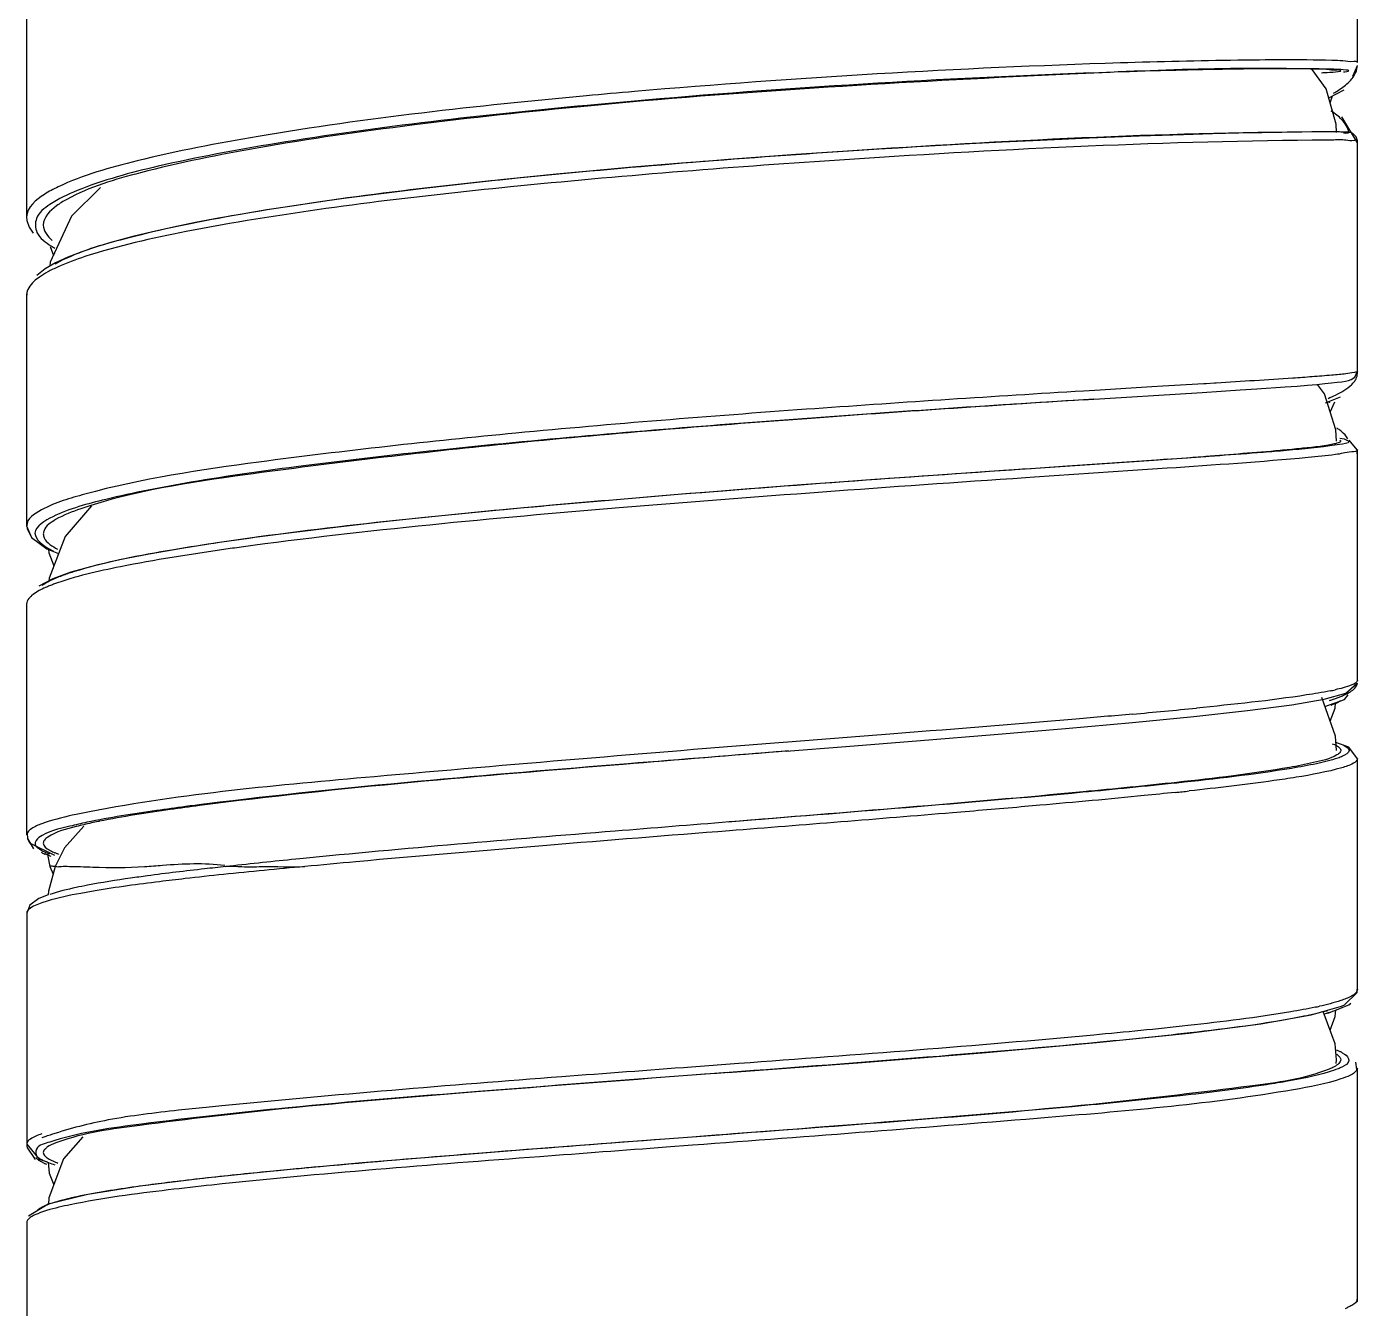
# Model space of a CAD drawing. Header units: millimetres. Extents: x 601 to 1195, y -13 to 407.
# Drawn here: x 744.7 to 756.7, y 243.8 to 255.36 of the extents above; entities that cross this region are included whole.
import ezdxf

# ---------------------------------------------------------------- set-up
doc = ezdxf.new("R2010")
doc.units = ezdxf.units.MM
doc.header["$LTSCALE"] = 0.1

msp = doc.modelspace()

# ---------------------------------------------------------------- linework, layer by layer
at = {"color": 7, "linetype": 'Continuous'}
for p, q in [((756.7031, 255.0324), (756.7031, 257.104)), ((744.7035, 255.7168), (744.7035, 253.642)), ((756.662, 254.9113), (756.7029, 255.006)), ((756.4221, 254.7972), (756.2962, 254.9707)), ((756.5122, 254.4765), (756.4221, 254.7972)), ((756.4455, 254.7141), (756.5842, 254.7876)), ((756.4578, 254.6702), (756.4793, 254.732)), ((756.7032, 254.3104), (756.5619, 254.5427)), ((756.0212, 254.4036), (755.8413, 254.4003)), ((756.1715, 254.4058), (756.0212, 254.4036)), ((756.2927, 254.407), (756.1715, 254.4058)), ((756.3885, 254.4075), (756.2927, 254.407)), ((756.4634, 254.4074), (756.3885, 254.4075)), ((756.5037, 254.4072), (756.4634, 254.4074)), ((756.5373, 254.4069), (756.5037, 254.4072)), ((756.5154, 254.4025), (756.5122, 254.4765)), ((753.4993, 254.3137), (753.2066, 254.2985)), ((753.7754, 254.3272), (753.4993, 254.3137)), ((754.037, 254.3392), (753.7754, 254.3272)), ((754.2844, 254.3499), (754.037, 254.3392)), ((754.5176, 254.3594), (754.2844, 254.3499)), ((754.7368, 254.3678), (754.5176, 254.3594)), ((754.9423, 254.3751), (754.7368, 254.3678)), ((755.1344, 254.3815), (754.9423, 254.3751)), ((755.3982, 254.3894), (755.1344, 254.3815)), ((755.6335, 254.3956), (755.3982, 254.3894)), ((755.8413, 254.4003), (755.6335, 254.3956)), ((756.7032, 252.2294), (756.7031, 254.3284)), ((745.3696, 253.9075), (745.1082, 253.6489)), ((744.7034, 253.6207), (744.7039, 253.621)), ((745.1082, 253.6489), (744.9166, 253.233)), ((744.9157, 253.3738), (744.9443, 253.293)), ((745.3413, 253.3751), (745.2008, 253.3279)), ((744.9166, 253.233), (744.9125, 253.1973)), ((744.8711, 253.1733), (744.7945, 253.1138)), ((744.7057, 252.9646), (744.7035, 252.9364)), ((744.7035, 252.9372), (744.7035, 250.8577)), ((755.3191, 252.137), (754.9501, 252.1148)), ((755.3386, 252.1381), (755.3191, 252.137)), ((755.4142, 252.1427), (755.3386, 252.1381)), ((755.4308, 252.1437), (755.4142, 252.1427)), ((756.4061, 252.0478), (756.3423, 252.132)), ((754.2322, 252.0715), (754.1579, 252.0669)), ((754.2294, 251.9924), (755.3049, 252.0596)), ((754.3362, 252.0778), (754.2322, 252.0715)), ((754.8497, 252.1088), (754.3362, 252.0778)), ((754.9501, 252.1148), (754.8497, 252.1088)), ((755.3049, 252.0596), (755.6469, 252.0815)), ((755.6469, 252.0815), (755.7959, 252.0913)), ((755.7959, 252.0913), (756.0517, 252.109)), ((756.5092, 251.722), (756.4061, 252.0478)), ((756.4143, 251.9667), (756.5515, 252.0184)), ((754.2369, 251.993), (753.7542, 251.9624)), ((754.3237, 251.9984), (754.2369, 251.993)), ((756.4591, 251.8802), (756.4985, 251.9747)), ((756.5154, 251.6196), (756.5092, 251.722)), ((756.5457, 251.647), (756.5832, 251.6399)), ((756.5403, 251.608), (756.5307, 251.6043)), ((756.702, 251.5425), (756.6306, 251.6282)), ((756.7022, 251.5069), (756.702, 251.5425)), ((756.7031, 249.4642), (756.7031, 251.5453)), ((756.7031, 251.5453), (756.7031, 251.5449)), ((754.8665, 251.4466), (753.7568, 251.3711)), ((754.8917, 251.4498), (754.0888, 251.3941)), ((755.0253, 251.4576), (754.8665, 251.4466)), ((754.9887, 251.4567), (754.8917, 251.4498)), ((753.5128, 251.3544), (752.9614, 251.3164)), ((753.7568, 251.3711), (753.5128, 251.3544)), ((753.7567, 251.3711), (753.6845, 251.3662)), ((753.7931, 251.2946), (753.7116, 251.2891)), ((754.0888, 251.3941), (753.7182, 251.3685)), ((754.6782, 251.3543), (753.7931, 251.2946)), ((754.9885, 251.3755), (754.6782, 251.3543)), ((752.0719, 251.2529), (751.6907, 251.2248)), ((745.2885, 251.0361), (745.0507, 250.7619)), ((744.7035, 250.8577), (744.7035, 250.857)), ((744.7037, 250.8367), (744.7372, 250.774)), ((745.0507, 250.7619), (744.9052, 250.3864)), ((744.885, 250.6508), (744.9912, 250.6085)), ((744.9012, 250.6444), (744.904, 250.6118)), ((744.904, 250.6118), (744.948, 250.4968)), ((745.3044, 250.4943), (745.1024, 250.4375)), ((744.9383, 250.3779), (744.8132, 250.3125)), ((744.9052, 250.3864), (744.9029, 250.3594)), ((745.1024, 250.4375), (744.9383, 250.3779)), ((744.7035, 250.1517), (744.7035, 248.0699)), ((756.5988, 249.3498), (756.6981, 249.4358)), ((756.5062, 248.9605), (756.3827, 249.308)), ((756.4051, 249.2956), (756.5988, 249.3498)), ((756.411, 249.2285), (756.5882, 249.2899)), ((756.5024, 249.2131), (756.5065, 249.2616)), ((756.5882, 249.2899), (756.6206, 249.3337)), ((756.4577, 249.0971), (756.5024, 249.2131)), ((751.5684, 248.9068), (751.5243, 248.9034)), ((752.3711, 248.9697), (751.5684, 248.9068)), ((752.0906, 248.8685), (752.7647, 248.9224)), ((752.4128, 248.9729), (752.3711, 248.9697)), ((756.5156, 248.8324), (756.5062, 248.9605)), ((756.6276, 248.8628), (756.5104, 248.9034)), ((751.5526, 248.8258), (752.0906, 248.8685)), ((756.7033, 248.757), (756.6276, 248.8628)), ((756.7032, 246.6766), (756.7032, 248.7582)), ((756.7033, 248.7582), (756.7033, 248.7572)), ((746.3268, 248.3502), (746.3013, 248.347)), ((753.8401, 248.3373), (753.671, 248.3224)), ((744.7077, 248.0873), (744.7035, 248.0699)), ((744.7078, 248.0873), (744.7107, 248.0339)), ((745.218, 248.1506), (745.0453, 247.9541)), ((744.7104, 248.0385), (744.7666, 247.9446)), ((745.0453, 247.9541), (744.9595, 247.7852)), ((744.8778, 247.9127), (744.9084, 247.9009)), ((744.9603, 247.7852), (744.9006, 247.5629)), ((744.914, 247.7852), (744.9418, 247.7163)), ((746.5695, 247.7929), (746.4999, 247.7852)), ((744.9006, 247.5629), (744.8986, 247.5338)), ((744.8141, 247.4972), (744.7325, 247.4363)), ((744.8962, 247.5306), (744.8141, 247.4972)), ((744.8875, 247.4739), (744.8393, 247.4584)), ((744.7325, 247.4363), (744.7037, 247.365)), ((744.7037, 247.365), (744.7037, 247.3637)), ((744.7037, 247.3637), (744.7037, 245.2603)), ((756.5867, 246.5396), (756.6999, 246.6511)), ((756.6999, 246.6511), (756.7028, 246.6791)), ((756.445, 246.4666), (756.6247, 246.54)), ((756.5034, 246.4341), (756.5082, 246.4924)), ((756.6247, 246.54), (756.6453, 246.5548)), ((756.5036, 246.1877), (756.3934, 246.4796)), ((756.4021, 246.4568), (756.445, 246.4666)), ((756.457, 246.3112), (756.5034, 246.4341)), ((754.3503, 246.1985), (755.1835, 246.2847)), ((756.5154, 246.0437), (756.5036, 246.1877)), ((751.1265, 246.0093), (750.6984, 245.9774)), ((756.5107, 246.0098), (756.5154, 246.0437)), ((756.5675, 246.1074), (756.5876, 246.0957)), ((756.6996, 245.9546), (756.689, 246.0211)), ((751.0274, 245.9287), (750.7033, 245.9044)), ((756.7029, 245.9694), (756.6996, 245.9546)), ((756.7029, 243.867), (756.7029, 245.9694)), ((755.1063, 245.7185), (755.0454, 245.7117)), ((746.4636, 245.6282), (746.3218, 245.6141)), ((744.7037, 245.2834), (744.7037, 245.2818)), ((744.7037, 245.2834), (744.7037, 245.2815)), ((744.9577, 245.3167), (744.9126, 245.3019)), ((745.2091, 245.3501), (745.0359, 245.1495)), ((750.7033, 245.3467), (750.4594, 245.3284)), ((744.7037, 245.2818), (744.815, 245.1476)), ((744.7037, 245.2574), (744.781, 245.145)), ((744.9069, 245.2672), (744.8913, 245.2577)), ((748.9225, 245.2112), (748.7285, 245.1958)), ((750.7089, 245.2727), (750.4693, 245.255)), ((744.815, 245.1476), (744.8881, 245.123)), ((744.8642, 245.1098), (744.8376, 245.1227)), ((744.8973, 245.12), (744.9065, 245.021)), ((745.0359, 245.1495), (744.9039, 244.7989)), ((744.9065, 245.021), (744.9482, 244.9165)), ((745.255, 244.8297), (744.8979, 244.7429)), ((744.8979, 244.7429), (744.7213, 244.633)), ((744.9039, 244.7989), (744.8991, 244.7428)), ((744.7037, 244.5751), (744.7037, 243.2852)), ((756.7028, 243.8631), (756.7029, 243.8656))]:
    msp.add_line(p, q, dxfattribs=at)
for points in [[(756.7031, 254.3284), (756.6932, 254.3636), (756.6611, 254.3943), (756.6441, 254.4009), (756.6362, 254.4026), (756.6304, 254.4034), (756.625, 254.404), (756.6191, 254.4044), (756.6125, 254.4048), (756.6051, 254.4052), (756.5968, 254.4055), (756.5874, 254.4058), (756.5768, 254.4061), (756.5649, 254.4064), (756.5373, 254.4069)], [(753.2066, 254.2985), (753.0532, 254.2903), (752.8946, 254.2815), (752.7306, 254.2721), (752.5613, 254.2621), (752.3866, 254.2515), (752.2068, 254.2403), (752.022, 254.2284), (751.8325, 254.2158), (751.6385, 254.2026), (751.4403, 254.1886), (751.238, 254.1739), (751.0319, 254.1585), (750.8218, 254.1422), (750.6078, 254.1251), (750.3899, 254.1071), (750.1681, 254.0882), (749.9426, 254.0683), (749.7134, 254.0473), (749.4808, 254.0253), (749.2452, 254.0021), (749.0072, 253.9778), (748.7674, 253.9523), (748.5263, 253.9256), (748.2847, 253.8976), (748.0433, 253.8685), (747.803, 253.8381), (747.5647, 253.8064), (747.3291, 253.7734), (747.0972, 253.7392), (746.87, 253.7038)], [(746.87, 253.7038), (746.6483, 253.6671), (746.4334, 253.6292), (746.2262, 253.59)], [(744.7035, 253.6421), (744.7066, 253.6077), (744.7267, 253.5488), (744.7623, 253.4953)], [(746.2262, 253.59), (746.028, 253.5496), (745.8395, 253.508), (745.6617, 253.4651), (745.4952, 253.4208), (745.3413, 253.3751)], [(745.2008, 253.3279), (745.0749, 253.2789), (744.9647, 253.2276), (744.8711, 253.1733)], [(756.0517, 252.109), (756.1595, 252.1171), (756.2546, 252.1246), (756.3376, 252.1316), (756.4093, 252.1382), (756.4701, 252.1444), (756.521, 252.1504), (756.5628, 252.1561), (756.5963, 252.1617), (756.6229, 252.1676), (756.6465, 252.1753), (756.6796, 252.1971), (756.7031, 252.2508)], [(752.9614, 251.3164), (752.6641, 251.2955), (752.3527, 251.2733), (752.0719, 251.2529)], [(751.6907, 251.2248), (751.3417, 251.1984), (750.9818, 251.1706), (750.612, 251.1411)], [(750.612, 251.1411), (750.2332, 251.1101), (749.847, 251.0773), (749.4547, 251.0427), (749.0583, 251.0063), (748.6601, 250.9681), (748.2634, 250.9281), (747.8714, 250.8863), (747.4878, 250.8428), (747.1159, 250.7978), (746.7591, 250.7513)], [(744.7035, 250.857), (744.7466, 250.7508), (744.885, 250.6508)], [(746.7591, 250.7513), (746.42, 250.7032), (746.1017, 250.6535), (745.8075, 250.6021), (745.5406, 250.5491), (745.3044, 250.4943)], [(754.6752, 249.0847), (755.2279, 249.1384), (755.7125, 249.1917), (756.1116, 249.2444), (756.4051, 249.2956)], [(752.7647, 248.9224), (753.4283, 248.9764), (754.07, 249.0306), (754.6752, 249.0847)], [(744.7107, 248.0339), (744.7297, 247.9991), (744.9552, 247.8879)], [(744.895, 247.8979), (744.896, 247.8787), (744.9111, 247.7852)], [(756.2863, 246.4486), (756.5609, 246.528), (756.5867, 246.5396)], [(755.1835, 246.2847), (755.8315, 246.3681), (756.2863, 246.4486)], [(751.0274, 245.9287), (752.2375, 246.0206), (753.3568, 246.1104), (754.3503, 246.1985)], [(750.7035, 245.3467), (750.1685, 245.3065), (749.3396, 245.2436)], [(749.3396, 245.2436), (748.5195, 245.1791), (747.7286, 245.1133)], [(747.7286, 245.1133), (746.9868, 245.0458), (746.3124, 244.9764)], [(746.3124, 244.9764), (745.7269, 244.9046), (745.255, 244.8297)]]:
    msp.add_lwpolyline(points, dxfattribs=at)
for centre, radius, start, end in [((756.0821, 220.8572), 34.1992, 90.10523, 90.76751), ((756.3515, 205.2515), 49.7274, 90.83689, 91.48057), ((756.1128, 222.8805), 32.0967, 90.14115, 90.87031), ((756.3944, 255.0954), 0.3327, 318.31823, 321.73657), ((756.0031, 187.2681), 67.7535, 94.927, 95.294725), ((755.9928, 255.6043), 0.9834, 301.04048, 302.39759), ((755.9165, 189.6247), 65.3063, 95.186338, 95.407225), ((755.9491, 255.6765), 1.0678, 300.38128, 301.04957), ((749.793, 235.2892), 18.6442, 100.01034, 100.19818), ((745.3703, 254.0795), 0.8297, 237.63182, 240.16785), ((756.0205, 252.8159), 0.9473, 296.60224, 297.46892), ((756.2247, 251.2765), 0.5461, 56.01181, 57.46081), ((746.0655, 377.3114), 126.1706, 274.055528, 274.21334), ((778.6072, -115.1217), 367.3343, 93.890362, 94.14249), ((765.145, 71.125), 180.6017, 94.151038, 94.694234), ((745.2853, 251.3758), 0.8202, 242.88649, 245.30846), ((750.492, 222.4096), 28.5168, 97.76656, 98.08736), ((755.9709, 251.7728), 2.4526, 281.4256, 282.5475), ((755.9524, 250.8711), 1.6658, 287.40105, 288.42998), ((756.3417, 249.6449), 0.4213, 298.52271, 300.24948), ((756.2161, 250.1398), 0.8883, 291.80516, 292.94937), ((756.2484, 250.0631), 0.805, 292.9614, 293.39559), ((749.1683, 310.5995), 61.6864, 275.12302, 275.659322), ((750.6171, 290.8572), 42.636, 275.98258, 276.15077), ((749.7411, 220.6898), 27.8703, 97.08951, 97.43149), ((746.3637, 243.2304), 5.0633, 101.57175, 102.27042), ((746.484, 242.6476), 5.6585, 101.45332, 101.58199), ((805.4141, -441.6122), 691.8598, 94.5076003, 94.6444217), ((765.4475, 50.4895), 198.1378, 94.647583, 95.147188), ((745.0011, 248.2239), 0.3517, 241.4971, 244.1677), ((745.0549, 248.3351), 0.4752, 244.17712, 246.78209), ((745.1769, 248.4507), 0.5833, 246.7579, 247.82048), ((745.2131, 248.5399), 0.6795, 247.82797, 249.128), ((745.245, 248.623), 0.7686, 249.11318, 249.65744), ((745.2725, 248.6972), 0.8477, 249.66249, 250.49533), ((752.7653, 191.2433), 56.888, 95.64728, 96.25261), ((756.2263, 154.0693), 94.1485, 95.213313, 95.494472), ((750.1317, 212.5521), 35.3512, 95.93167, 96.49587), ((752.5713, 188.6772), 59.3505, 95.18133, 95.892323), ((755.5684, 250.0869), 3.6484, 281.93911, 282.55922), ((755.9577, 248.1047), 1.6857, 285.27892, 286.50007), ((756.0157, 247.8706), 1.4656, 286.19865, 286.99773), ((756.08, 247.6607), 1.246, 286.99059, 288.1002), ((756.2865, 245.5363), 0.6368, 67.03267, 68.9314), ((756.3368, 245.6553), 0.5076, 65.28206, 67.02176), ((756.4164, 245.9467), 0.1776, 54.03935, 55.6175), ((756.3744, 245.7372), 0.4175, 63.59749, 65.27662), ((756.402, 245.7928), 0.3554, 62.24806, 63.58624), ((746.165, 241.6186), 3.9498, 100.60453, 108.26497), ((746.9557, 239.2711), 6.4269, 108.86951, 109.22656), ((746.4153, 240.8517), 4.7565, 108.233, 108.86796), ((782.624, -186.5074), 433.032, 94.259722, 94.463665), ((759.2658, 111.9313), 133.6805, 94.520989, 95.113332), ((745.0236, 245.4969), 0.3986, 243.64091, 244.47397), ((745.082, 245.6019), 0.5381, 246.11488, 247.12278), ((745.1076, 245.6624), 0.6038, 247.12042, 247.97211), ((745.2519, 245.8574), 0.791, 248.72796, 250.22441), ((754.079, 171.0274), 74.3574, 95.191003, 95.318314), ((748.6973, 223.0285), 22.0766, 97.00264, 97.16401), ((748.9495, 220.9741), 24.1463, 96.82427, 97.00232), ((749.6205, 215.3064), 29.8536, 96.24962, 96.81037), ((745.945, 241.1067), 3.7852, 101.85592, 102.51644), ((746.0498, 240.6101), 4.2928, 101.54864, 101.86281), ((745.763, 241.9197), 2.952, 102.48802, 103.9104), ((756.6696, 243.8872), 0.0333, 352.22084, 359.98665), ((756.3821, 244.3492), 0.5864, 291.28569, 293.75408)]:
    msp.add_arc(centre, radius, start, end, dxfattribs=at)
for points, knots in [([(755.624, 255.0533), (755.2714, 255.0488), (753.456, 255.0035), (751.6419, 254.897), (750.1839, 254.7712)], [0, 0, 0, 0, 0.194193, 1, 1, 1, 1]), ([(756.5722, 255.0479), (756.5394, 255.0495), (756.3551, 255.0558), (756.1708, 255.0566), (756.0193, 255.0563)], [0, 0, 0, 0, 0.1784823, 1, 1, 1, 1]), ([(756.7029, 255.0324), (756.7022, 255.0437), (756.6347, 255.0356), (756.6048, 255.0463), (756.5722, 255.0479)], [0, 0, 0, 0, 0.2577952, 1, 1, 1, 1]), ([(755.0667, 254.9622), (754.6957, 254.9528), (752.9238, 254.8914), (751.1534, 254.7775), (749.7576, 254.6468)], [0, 0, 0, 0, 0.2093035, 1, 1, 1, 1]), ([(756.4262, 254.97), (755.6549, 254.9971), (753.5132, 254.906), (751.3764, 254.7874), (750.0131, 254.6636)], [0, 0, 0, 0, 0.3605483, 1, 1, 1, 1]), ([(756.553, 254.9687), (756.5249, 254.9704), (756.3519, 254.9772), (756.1787, 254.9774), (756.0337, 254.9771)], [0, 0, 0, 0, 0.1625384, 1, 1, 1, 1]), ([(756.3785, 254.9414), (756.3957, 254.9422), (756.4467, 254.9449), (756.4977, 254.9477), (756.5312, 254.9523)], [0, 0, 0, 0, 0.3381315, 1, 1, 1, 1]), ([(756.5528, 254.9583), (756.5523, 254.9691), (756.4861, 254.9577), (756.4578, 254.9689), (756.4262, 254.97)], [0, 0, 0, 0, 0.2555445, 1, 1, 1, 1]), ([(756.5312, 254.9523), (756.5367, 254.9531), (756.5421, 254.9545), (756.553, 254.9562), (756.5528, 254.9583)], [0, 0, 0, 0, 0.7318461, 1, 1, 1, 1]), ([(756.5767, 254.9483), (756.5939, 254.95), (756.6687, 254.9632), (756.5779, 254.9672), (756.553, 254.9687)], [0, 0, 0, 0, 0.4087668, 1, 1, 1, 1]), ([(756.6206, 254.8511), (756.6246, 254.8549), (756.6321, 254.8624), (756.6394, 254.8702), (756.6429, 254.8742)], [0, 0, 0, 0, 0.5092449, 1, 1, 1, 1]), ([(749.7508, 254.7325), (748.7606, 254.6407), (747.4, 254.4931), (745.8161, 254.1878), (745.2133, 254.0192), (744.9875, 253.9118)], [0, 0, 0, 0, 0.6156767, 0.8451889, 1, 1, 1, 1]), ([(749.7576, 254.6468), (748.8196, 254.559), (747.5223, 254.4166), (745.9916, 254.1328), (745.3937, 253.9743), (745.1579, 253.8779)], [0, 0, 0, 0, 0.604877, 0.8364543, 1, 1, 1, 1]), ([(749.7624, 254.6404), (749.2336, 254.5903), (748.243, 254.4841), (746.8945, 254.2943), (745.8541, 254.0834), (745.2718, 253.9126), (745.065, 253.7993)], [0, 0, 0, 0, 0.3329257, 0.6244849, 0.852189, 1, 1, 1, 1]), ([(756.3343, 254.4072), (754.9239, 254.3994), (752.5194, 254.2774), (749.2573, 254.0221), (747.4061, 253.8003), (746.5522, 253.6495)], [0, 0, 0, 0, 0.4309692, 0.735035, 1, 1, 1, 1]), ([(756.5746, 254.4061), (756.5606, 254.4065), (756.4805, 254.4078), (756.4003, 254.4076), (756.3343, 254.4072)], [0, 0, 0, 0, 0.1755001, 1, 1, 1, 1]), ([(756.6266, 254.4032), (756.6211, 254.4045), (756.6036, 254.405), (756.5864, 254.4058), (756.5746, 254.4061)], [0, 0, 0, 0, 0.3244462, 1, 1, 1, 1]), ([(756.577, 254.3978), (756.5912, 254.3985), (756.5951, 254.3952), (756.6291, 254.4026), (756.6266, 254.4032)], [0, 0, 0, 0, 0.8474384, 1, 1, 1, 1]), ([(756.2966, 254.3324), (754.8598, 254.3181), (752.4467, 254.1986), (749.1911, 253.9422), (747.3728, 253.7258), (746.5334, 253.581)], [0, 0, 0, 0, 0.4399556, 0.7391897, 1, 1, 1, 1]), ([(756.7032, 254.3284), (756.7028, 254.337), (756.6488, 254.3225), (756.5909, 254.3394), (756.4531, 254.3308), (756.3554, 254.333), (756.2966, 254.3324)], [0, 0, 0, 0, 0.063845, 0.2532827, 0.5662116, 1, 1, 1, 1]), ([(744.9875, 253.9118), (744.9451, 253.8916), (744.833, 253.8331), (744.7032, 253.7281), (744.7036, 253.6421)], [0, 0, 0, 0, 0.3531611, 1, 1, 1, 1]), ([(745.1579, 253.8779), (745.0733, 253.8432), (744.9427, 253.7796), (744.7759, 253.6541), (744.7822, 253.4724), (744.8759, 253.4106), (744.9261, 253.3787)], [0, 0, 0, 0, 0.3643662, 0.5965612, 0.7627759, 1, 1, 1, 1]), ([(745.065, 253.7993), (745.0331, 253.7818), (744.9451, 253.7292), (744.8533, 253.6382), (744.8534, 253.568)], [0, 0, 0, 0, 0.3409743, 1, 1, 1, 1]), ([(746.492, 253.6388), (746.1746, 253.5817), (745.6576, 253.4732), (745.143, 253.3185), (744.9619, 253.2168)], [0, 0, 0, 0, 0.6082609, 1, 1, 1, 1]), ([(746.5334, 253.581), (746.4027, 253.5584), (745.9641, 253.4776), (745.5265, 253.3815), (745.2287, 253.2831)], [0, 0, 0, 0, 0.2971748, 1, 1, 1, 1]), ([(744.8196, 253.0993), (744.8018, 253.0868), (744.7492, 253.0466), (744.7036, 252.9831), (744.7037, 252.9372)], [0, 0, 0, 0, 0.320412, 1, 1, 1, 1]), ([(756.7032, 252.2508), (756.7028, 252.2413), (756.6515, 252.2385), (756.5892, 252.2229), (756.4533, 252.2134), (756.3547, 252.2044), (756.2958, 252.2)], [0, 0, 0, 0, 0.069057, 0.2589171, 0.569971, 1, 1, 1, 1]), ([(756.2958, 252.2), (756.2379, 252.1956), (755.9496, 252.1752), (755.6612, 252.1577), (755.4308, 252.1437)], [0, 0, 0, 0, 0.2011813, 1, 1, 1, 1]), ([(756.4393, 252.0053), (756.4621, 252.0148), (756.5363, 252.0482), (756.6091, 252.0892), (756.6503, 252.1284)], [0, 0, 0, 0, 0.3029681, 1, 1, 1, 1]), ([(756.6503, 252.1284), (756.6591, 252.1367), (756.6745, 252.1534), (756.6869, 252.1726), (756.6915, 252.1821)], [0, 0, 0, 0, 0.5326297, 1, 1, 1, 1]), ([(756.6915, 252.1821), (756.6952, 252.1896), (756.701, 252.2051), (756.703, 252.2215), (756.7029, 252.2294)], [0, 0, 0, 0, 0.5130234, 1, 1, 1, 1]), ([(754.1579, 252.0669), (753.3501, 252.0175), (751.6681, 251.9078), (749.212, 251.7137), (747.0415, 251.4755), (745.7415, 251.2827), (745.2283, 251.1419)], [0, 0, 0, 0, 0.270257, 0.5628354, 0.8223053, 1, 1, 1, 1]), ([(753.7542, 251.9624), (752.8778, 251.9063), (751.0937, 251.784), (748.9076, 251.5971), (747.2612, 251.4103), (746.2619, 251.2702), (745.5072, 251.1248), (745.0897, 251.0121), (744.9391, 250.9388)], [0, 0, 0, 0, 0.2963145, 0.603419, 0.7401048, 0.8554772, 0.9434984, 1, 1, 1, 1]), ([(754.2292, 251.9924), (753.3989, 251.9394), (751.6635, 251.8226), (749.1402, 251.6207), (746.9588, 251.3649), (745.6695, 251.1722), (745.1919, 251.0103)], [0, 0, 0, 0, 0.2742655, 0.5735324, 0.833739, 1, 1, 1, 1]), ([(756.5599, 251.7074), (756.5552, 251.7111), (756.5454, 251.7187), (756.5353, 251.7258), (756.53, 251.7293)], [0, 0, 0, 0, 0.4853077, 1, 1, 1, 1]), ([(756.0087, 251.5311), (755.9399, 251.5253), (755.6123, 251.4988), (755.2844, 251.4756), (755.0253, 251.4576)], [0, 0, 0, 0, 0.2100683, 1, 1, 1, 1]), ([(756.1738, 251.5514), (756.1179, 251.5457), (755.8387, 251.5194), (755.559, 251.4983), (755.3353, 251.4818)], [0, 0, 0, 0, 0.2000931, 1, 1, 1, 1]), ([(756.5427, 251.5899), (756.5134, 251.5846), (756.3361, 251.5589), (756.1575, 251.5437), (756.0087, 251.5311)], [0, 0, 0, 0, 0.1665505, 1, 1, 1, 1]), ([(756.5307, 251.6043), (756.5148, 251.5988), (756.3968, 251.573), (756.2768, 251.5618), (756.1738, 251.5514)], [0, 0, 0, 0, 0.1398961, 1, 1, 1, 1]), ([(756.7029, 251.5449), (756.7012, 251.5265), (756.6042, 251.5206), (756.554, 251.5049), (756.5045, 251.4986)], [0, 0, 0, 0, 0.2709828, 1, 1, 1, 1]), ([(756.5532, 251.6195), (756.5532, 251.6173), (756.549, 251.612), (756.5437, 251.6096), (756.5403, 251.608)], [0, 0, 0, 0, 0.3683762, 1, 1, 1, 1]), ([(756.5832, 251.6399), (756.5992, 251.6363), (756.6657, 251.6032), (756.5714, 251.5951), (756.5427, 251.5899)], [0, 0, 0, 0, 0.3613831, 1, 1, 1, 1]), ([(756.5439, 251.6292), (756.5464, 251.6279), (756.5505, 251.6257), (756.5532, 251.6213), (756.5532, 251.6195)], [0, 0, 0, 0, 0.6133864, 1, 1, 1, 1]), ([(756.5045, 251.4986), (756.4228, 251.4882), (755.9181, 251.4375), (755.4121, 251.4046), (754.9885, 251.3755)], [0, 0, 0, 0, 0.1625779, 1, 1, 1, 1]), ([(753.7116, 251.2891), (752.4896, 251.2065), (750.1288, 251.0369), (747.7702, 250.8192), (746.6383, 250.6648)], [0, 0, 0, 0, 0.5174291, 1, 1, 1, 1]), ([(745.2283, 251.1419), (745.0941, 251.1051), (744.9188, 251.0579), (744.7035, 250.9224), (744.7037, 250.8577)], [0, 0, 0, 0, 0.6826448, 1, 1, 1, 1]), ([(750.3649, 251.1209), (750.0014, 251.0909), (748.6916, 250.9768), (747.3823, 250.845), (746.4424, 250.7059)], [0, 0, 0, 0, 0.2773802, 1, 1, 1, 1]), ([(744.9391, 250.9388), (744.8737, 250.907), (744.6946, 250.8023), (744.8532, 250.6757), (744.9115, 250.6457)], [0, 0, 0, 0, 0.5261045, 1, 1, 1, 1]), ([(745.1919, 251.0103), (745.1135, 250.9837), (744.9954, 250.9386), (744.8783, 250.8585), (744.8601, 250.8146)], [0, 0, 0, 0, 0.6354258, 1, 1, 1, 1]), ([(744.8601, 250.8146), (744.858, 250.8096), (744.8547, 250.7994), (744.8537, 250.7887), (744.8537, 250.7836)], [0, 0, 0, 0, 0.5107614, 1, 1, 1, 1]), ([(744.8537, 250.7836), (744.8538, 250.7718), (744.8719, 250.7073), (744.9361, 250.6718), (744.9828, 250.6473)], [0, 0, 0, 0, 0.182822, 1, 1, 1, 1]), ([(746.4424, 250.7059), (746.3045, 250.6855), (745.8619, 250.6148), (745.4181, 250.5343), (745.1232, 250.4411)], [0, 0, 0, 0, 0.3106085, 1, 1, 1, 1]), ([(746.4802, 250.6428), (746.1691, 250.5986), (745.6542, 250.5155), (745.1415, 250.402), (744.9464, 250.3298)], [0, 0, 0, 0, 0.6016049, 1, 1, 1, 1]), ([(744.9135, 250.3598), (744.9005, 250.3533), (744.8766, 250.3405), (744.8536, 250.3258), (744.8433, 250.3184)], [0, 0, 0, 0, 0.5334065, 1, 1, 1, 1]), ([(744.9464, 250.3298), (744.9335, 250.325), (744.9088, 250.3155), (744.8843, 250.3052), (744.8727, 250.3)], [0, 0, 0, 0, 0.5191255, 1, 1, 1, 1]), ([(756.4567, 249.3688), (756.3865, 249.3546), (755.9867, 249.2879), (755.5833, 249.2468), (755.2514, 249.2138)], [0, 0, 0, 0, 0.1768362, 1, 1, 1, 1]), ([(756.7029, 249.4642), (756.7026, 249.4423), (756.6143, 249.4051), (756.5541, 249.39), (756.5037, 249.3788)], [0, 0, 0, 0, 0.2973097, 1, 1, 1, 1]), ([(756.479, 249.2907), (756.4907, 249.2946), (756.5132, 249.3024), (756.5355, 249.3108), (756.5461, 249.3151)], [0, 0, 0, 0, 0.5191701, 1, 1, 1, 1]), ([(756.5681, 249.3242), (756.575, 249.3272), (756.5882, 249.3332), (756.6012, 249.3396), (756.6075, 249.3428)], [0, 0, 0, 0, 0.5174101, 1, 1, 1, 1]), ([(756.6075, 249.3428), (756.6132, 249.3457), (756.6242, 249.3517), (756.6349, 249.3581), (756.6399, 249.3613)], [0, 0, 0, 0, 0.51926, 1, 1, 1, 1]), ([(754.6765, 249.1595), (754.5061, 249.1442), (753.7518, 249.0785), (752.997, 249.0188), (752.4128, 248.9729)], [0, 0, 0, 0, 0.225975, 1, 1, 1, 1]), ([(751.5243, 248.9034), (750.2954, 248.8071), (748.2096, 248.6301), (746.1176, 248.4422), (745.2704, 248.2794)], [0, 0, 0, 0, 0.5882772, 1, 1, 1, 1]), ([(751.5526, 248.8258), (751.0628, 248.7865), (749.2979, 248.6422), (747.5316, 248.4988), (746.2626, 248.3347)], [0, 0, 0, 0, 0.2774624, 1, 1, 1, 1]), ([(751.5737, 248.8275), (751.0919, 248.7893), (749.3415, 248.6483), (747.5901, 248.5064), (746.3268, 248.3502)], [0, 0, 0, 0, 0.2751799, 1, 1, 1, 1]), ([(756.5467, 248.8148), (756.5396, 248.8052), (756.4665, 248.7553), (756.38, 248.7388), (756.3078, 248.722)], [0, 0, 0, 0, 0.1388843, 1, 1, 1, 1]), ([(756.5689, 248.7795), (756.5552, 248.7733), (756.4794, 248.7445), (756.4002, 248.7263), (756.3357, 248.7125)], [0, 0, 0, 0, 0.1855114, 1, 1, 1, 1]), ([(756.5533, 248.8323), (756.5533, 248.8294), (756.552, 248.823), (756.5487, 248.8175), (756.5467, 248.8148)], [0, 0, 0, 0, 0.469162, 1, 1, 1, 1]), ([(756.5477, 248.8485), (756.5494, 248.846), (756.5522, 248.8409), (756.5533, 248.8351), (756.5533, 248.8323)], [0, 0, 0, 0, 0.5257338, 1, 1, 1, 1]), ([(756.5746, 248.8814), (756.5969, 248.8713), (756.6616, 248.8287), (756.5927, 248.7903), (756.5689, 248.7795)], [0, 0, 0, 0, 0.4834395, 1, 1, 1, 1]), ([(756.3078, 248.722), (756.2363, 248.7054), (755.8283, 248.6279), (755.4153, 248.5813), (755.0756, 248.544)], [0, 0, 0, 0, 0.1766497, 1, 1, 1, 1]), ([(756.3357, 248.7125), (756.2605, 248.6965), (755.843, 248.6222), (755.4214, 248.5754), (755.0764, 248.5385)], [0, 0, 0, 0, 0.1814655, 1, 1, 1, 1]), ([(756.703, 248.7572), (756.7023, 248.7391), (756.647, 248.7008), (756.4707, 248.6458), (756.289, 248.6122), (756.1508, 248.5899)], [0, 0, 0, 0, 0.0923641, 0.2847486, 1, 1, 1, 1]), ([(755.0756, 248.544), (754.794, 248.5132), (753.4469, 248.3797), (752.0974, 248.2732), (751.0305, 248.1866)], [0, 0, 0, 0, 0.2092579, 1, 1, 1, 1]), ([(755.0764, 248.5385), (754.7933, 248.5083), (753.4487, 248.3778), (752.1018, 248.2725), (751.039, 248.1873)], [0, 0, 0, 0, 0.2107029, 1, 1, 1, 1]), ([(756.1508, 248.5899), (756.0843, 248.5792), (755.7633, 248.5314), (755.4409, 248.4942), (755.1853, 248.4667)], [0, 0, 0, 0, 0.2077655, 1, 1, 1, 1]), ([(755.0609, 248.4535), (754.9675, 248.4437), (754.5609, 248.4023), (754.1538, 248.365), (753.8401, 248.3373)], [0, 0, 0, 0, 0.2296575, 1, 1, 1, 1]), ([(746.1363, 248.326), (746.049, 248.3146), (745.7514, 248.274), (745.4544, 248.2277), (745.2466, 248.1843)], [0, 0, 0, 0, 0.2932608, 1, 1, 1, 1]), ([(746.2626, 248.3347), (746.1747, 248.3233), (745.873, 248.2826), (745.5719, 248.2362), (745.3604, 248.1934)], [0, 0, 0, 0, 0.2913393, 1, 1, 1, 1]), ([(753.671, 248.3224), (753.4644, 248.3045), (752.5876, 248.2301), (751.7104, 248.1608), (751.0399, 248.1076)], [0, 0, 0, 0, 0.2356097, 1, 1, 1, 1]), ([(744.8715, 248.1822), (744.8572, 248.1773), (744.8114, 248.1606), (744.7658, 248.1407), (744.7384, 248.1207)], [0, 0, 0, 0, 0.3082311, 1, 1, 1, 1]), ([(745.2466, 248.1843), (745.1953, 248.1736), (745.0491, 248.1382), (744.8941, 248.1043), (744.8137, 248.046)], [0, 0, 0, 0, 0.3456151, 1, 1, 1, 1]), ([(745.2704, 248.2794), (745.23, 248.2717), (745.0959, 248.2445), (744.9622, 248.213), (744.8715, 248.1822)], [0, 0, 0, 0, 0.3004526, 1, 1, 1, 1]), ([(745.2876, 248.1781), (745.2419, 248.1682), (745.1087, 248.1353), (744.9699, 248.1015), (744.8943, 248.0503)], [0, 0, 0, 0, 0.3387253, 1, 1, 1, 1]), ([(751.039, 248.1873), (750.6959, 248.1598), (749.4047, 248.056), (748.1137, 247.9492), (747.1673, 247.8552)], [0, 0, 0, 0, 0.2657352, 1, 1, 1, 1]), ([(744.7384, 248.1207), (744.7316, 248.1157), (744.7198, 248.1059), (744.7105, 248.0934), (744.7075, 248.0873)], [0, 0, 0, 0, 0.5561423, 1, 1, 1, 1]), ([(744.8137, 248.046), (744.7953, 248.0327), (744.7552, 247.9772), (744.816, 247.9428), (744.8409, 247.9297)], [0, 0, 0, 0, 0.4463395, 1, 1, 1, 1]), ([(744.8943, 248.0503), (744.8829, 248.0426), (744.8641, 248.0282), (744.8536, 248.0053), (744.8536, 247.9956)], [0, 0, 0, 0, 0.5856202, 1, 1, 1, 1]), ([(744.8409, 247.9297), (744.8466, 247.9267), (744.8588, 247.9208), (744.8712, 247.9154), (744.8778, 247.9127)], [0, 0, 0, 0, 0.4762211, 1, 1, 1, 1]), ([(744.8536, 247.9956), (744.8537, 247.9688), (744.8971, 247.9376), (744.9328, 247.9207), (744.9467, 247.9148)], [0, 0, 0, 0, 0.6390899, 1, 1, 1, 1]), ([(744.9236, 247.8771), (744.9137, 247.8805), (744.8948, 247.8872), (744.8763, 247.8946), (744.8675, 247.8984)], [0, 0, 0, 0, 0.5262188, 1, 1, 1, 1]), ([(745.7669, 247.7852), (745.821, 247.7887), (746.0613, 247.8093), (746.3048, 247.8207), (746.4906, 247.7983)], [0, 0, 0, 0, 0.2246509, 1, 1, 1, 1]), ([(744.9575, 247.785), (744.9465, 247.7857), (744.9358, 247.7897), (744.9141, 247.7883), (744.9135, 247.7922)], [0, 0, 0, 0, 0.737052, 1, 1, 1, 1]), ([(744.9594, 247.7851), (744.9599, 247.7899), (744.9897, 247.7807), (745.0227, 247.7914), (745.0998, 247.7857), (745.1548, 247.7863), (745.1878, 247.7852)], [0, 0, 0, 0, 0.063936, 0.2532839, 0.5659605, 1, 1, 1, 1]), ([(745.1878, 247.7852), (745.2254, 247.784), (745.4182, 247.7758), (745.6118, 247.7752), (745.7669, 247.7852)], [0, 0, 0, 0, 0.1947046, 1, 1, 1, 1]), ([(745.7919, 247.7016), (745.7411, 247.6948), (745.561, 247.6698), (745.3812, 247.6414), (745.2529, 247.6169)], [0, 0, 0, 0, 0.2819088, 1, 1, 1, 1]), ([(746.5001, 247.7852), (746.4361, 247.7784), (746.1998, 247.7527), (745.9637, 247.7246), (745.7919, 247.7016)], [0, 0, 0, 0, 0.2708999, 1, 1, 1, 1]), ([(746.4999, 247.7852), (746.5474, 247.793), (746.6556, 247.7804), (746.8922, 247.7891), (747.0816, 247.7809), (747.2116, 247.7852)], [0, 0, 0, 0, 0.2030295, 0.4517839, 1, 1, 1, 1]), ([(745.3225, 247.567), (745.2786, 247.5597), (745.1325, 247.5338), (744.9868, 247.5038), (744.8875, 247.4739)], [0, 0, 0, 0, 0.3005744, 1, 1, 1, 1]), ([(745.2529, 247.6169), (745.2182, 247.6103), (745.1037, 247.587), (744.9895, 247.56), (744.9126, 247.5328)], [0, 0, 0, 0, 0.3023933, 1, 1, 1, 1]), ([(746.1324, 247.6764), (746.0554, 247.6676), (745.7849, 247.6356), (745.5148, 247.5992), (745.3225, 247.567)], [0, 0, 0, 0, 0.2842563, 1, 1, 1, 1]), ([(744.7252, 247.4014), (744.7191, 247.3961), (744.709, 247.3855), (744.7039, 247.3713), (744.7037, 247.365)], [0, 0, 0, 0, 0.5577558, 1, 1, 1, 1]), ([(756.7029, 246.6766), (756.703, 246.6658), (756.6879, 246.6395), (756.6643, 246.6253), (756.6498, 246.6172)], [0, 0, 0, 0, 0.3946655, 1, 1, 1, 1]), ([(756.3232, 246.5174), (756.2503, 246.502), (755.8697, 246.4323), (755.4853, 246.3865), (755.1749, 246.352)], [0, 0, 0, 0, 0.1924758, 1, 1, 1, 1]), ([(756.402, 246.4785), (756.3332, 246.4597), (755.9352, 246.3729), (755.5302, 246.3248), (755.1966, 246.2864)], [0, 0, 0, 0, 0.1750754, 1, 1, 1, 1]), ([(755.1966, 246.2864), (754.8877, 246.2509), (753.3919, 246.1017), (751.8927, 245.9935), (750.704, 245.9044)], [0, 0, 0, 0, 0.2069303, 1, 1, 1, 1]), ([(755.1749, 246.352), (754.8923, 246.3206), (753.5444, 246.1878), (752.1936, 246.0887), (751.1265, 246.0093)], [0, 0, 0, 0, 0.2099293, 1, 1, 1, 1]), ([(756.5207, 246.0905), (756.5298, 246.0839), (756.545, 246.0712), (756.553, 246.0519), (756.5529, 246.0437)], [0, 0, 0, 0, 0.5762687, 1, 1, 1, 1]), ([(756.5529, 246.0437), (756.5529, 246.0378), (756.5493, 246.0249), (756.5409, 246.0148), (756.5359, 246.0098)], [0, 0, 0, 0, 0.4518115, 1, 1, 1, 1]), ([(756.5876, 246.0957), (756.6075, 246.0829), (756.655, 246.0267), (756.5884, 245.9907), (756.5623, 245.9775)], [0, 0, 0, 0, 0.4476543, 1, 1, 1, 1]), ([(750.7033, 245.9044), (750.0613, 245.8563), (748.847, 245.7645), (747.1901, 245.6304), (745.9177, 245.4903), (745.2113, 245.3944), (744.9577, 245.3167)], [0, 0, 0, 0, 0.3341756, 0.6322904, 0.8622949, 1, 1, 1, 1]), ([(750.7033, 245.9044), (750.0541, 245.8551), (748.8299, 245.761), (747.1666, 245.6256), (745.9126, 245.4795), (745.2224, 245.3866), (744.9859, 245.3019)], [0, 0, 0, 0, 0.3394771, 0.6404764, 0.8690257, 1, 1, 1, 1]), ([(750.6984, 245.9774), (750.3088, 245.9485), (748.8962, 245.8442), (747.4843, 245.7293), (746.4636, 245.6282)], [0, 0, 0, 0, 0.2758535, 1, 1, 1, 1]), ([(756.4478, 245.9594), (756.2222, 245.8689), (755.5368, 245.7796), (754.2864, 245.6283), (752.6045, 245.4926), (751.3631, 245.3967), (750.7033, 245.3467)], [0, 0, 0, 0, 0.1261194, 0.353618, 0.6566998, 1, 1, 1, 1]), ([(756.5295, 245.9626), (756.5027, 245.9516), (756.349, 245.9003), (756.1894, 245.8705), (756.0586, 245.8476)], [0, 0, 0, 0, 0.1792504, 1, 1, 1, 1]), ([(756.6364, 245.9031), (756.6104, 245.8901), (756.445, 245.8289), (756.2709, 245.7983), (756.1264, 245.7733)], [0, 0, 0, 0, 0.1657872, 1, 1, 1, 1]), ([(756.5623, 245.9775), (756.5571, 245.9749), (756.5463, 245.9698), (756.5353, 245.965), (756.5295, 245.9626)], [0, 0, 0, 0, 0.4790558, 1, 1, 1, 1]), ([(756.6996, 245.9546), (756.695, 245.9444), (756.6749, 245.9239), (756.651, 245.9104), (756.6364, 245.9031)], [0, 0, 0, 0, 0.4069402, 1, 1, 1, 1]), ([(756.1264, 245.7733), (755.3955, 245.6468), (753.5849, 245.4928), (751.7779, 245.3518), (750.7089, 245.2727)], [0, 0, 0, 0, 0.4089784, 1, 1, 1, 1]), ([(756.0586, 245.8476), (755.9927, 245.8361), (755.6764, 245.7852), (755.3582, 245.7467), (755.1063, 245.7185)], [0, 0, 0, 0, 0.2089392, 1, 1, 1, 1]), ([(755.0454, 245.7117), (754.7409, 245.6782), (753.2952, 245.5375), (751.8465, 245.4323), (750.7035, 245.3467)], [0, 0, 0, 0, 0.2108744, 1, 1, 1, 1]), ([(746.3218, 245.6141), (746.2386, 245.6057), (745.9433, 245.5751), (745.6479, 245.5403), (745.4382, 245.5009)], [0, 0, 0, 0, 0.2814323, 1, 1, 1, 1]), ([(744.7377, 245.3289), (744.7284, 245.3225), (744.7131, 245.3102), (744.7042, 245.2915), (744.7037, 245.2834)], [0, 0, 0, 0, 0.5785805, 1, 1, 1, 1]), ([(744.9126, 245.3019), (744.8697, 245.2867), (744.7859, 245.2779), (744.7809, 245.1878), (744.7964, 245.1728)], [0, 0, 0, 0, 0.6785464, 1, 1, 1, 1]), ([(744.7964, 245.1728), (744.8028, 245.1665), (744.819, 245.1544), (744.8366, 245.1447), (744.8466, 245.1398)], [0, 0, 0, 0, 0.4436524, 1, 1, 1, 1]), ([(744.8537, 245.2072), (744.8536, 245.201), (744.8578, 245.1871), (744.8671, 245.1765), (744.8727, 245.1713)], [0, 0, 0, 0, 0.4473711, 1, 1, 1, 1]), ([(744.875, 245.2452), (744.8688, 245.2397), (744.8585, 245.2287), (744.8537, 245.2138), (744.8537, 245.2072)], [0, 0, 0, 0, 0.5571805, 1, 1, 1, 1]), ([(744.8727, 245.1713), (744.8748, 245.1692), (744.8795, 245.1652), (744.8844, 245.1615), (744.887, 245.1597)], [0, 0, 0, 0, 0.4790808, 1, 1, 1, 1]), ([(744.8913, 245.2577), (744.8884, 245.2557), (744.8828, 245.2517), (744.8775, 245.2474), (744.875, 245.2452)], [0, 0, 0, 0, 0.522185, 1, 1, 1, 1]), ([(750.4693, 245.255), (750.0899, 245.2269), (748.7241, 245.1247), (747.3581, 245.0196), (746.3745, 244.9146)], [0, 0, 0, 0, 0.2777724, 1, 1, 1, 1]), ([(744.8376, 245.1227), (744.8267, 245.1285), (744.8082, 245.1396), (744.7921, 245.1546), (744.7868, 245.1622)], [0, 0, 0, 0, 0.5703429, 1, 1, 1, 1]), ([(747.1869, 245.0646), (747.1147, 245.0579), (746.8425, 245.0321), (746.5704, 245.0046), (746.3706, 244.9826)], [0, 0, 0, 0, 0.2649558, 1, 1, 1, 1]), ([(745.9442, 244.9327), (745.8702, 244.9234), (745.6182, 244.8902), (745.3665, 244.8519), (745.1904, 244.8159)], [0, 0, 0, 0, 0.2930493, 1, 1, 1, 1]), ([(746.3745, 244.9146), (746.2432, 244.9006), (745.8161, 244.852), (745.3889, 244.7973), (745.0973, 244.7368)], [0, 0, 0, 0, 0.3073006, 1, 1, 1, 1]), ([(745.0973, 244.7368), (745.0628, 244.7296), (744.9547, 244.7053), (744.8459, 244.6774), (744.7774, 244.6449)], [0, 0, 0, 0, 0.3173899, 1, 1, 1, 1]), ([(744.8487, 244.718), (744.8387, 244.7131), (744.821, 244.7035), (744.8046, 244.6916), (744.7981, 244.6855)], [0, 0, 0, 0, 0.5547168, 1, 1, 1, 1]), ([(744.7108, 244.5967), (744.7086, 244.5934), (744.705, 244.5865), (744.7037, 244.5787), (744.7037, 244.5751)], [0, 0, 0, 0, 0.5236642, 1, 1, 1, 1]), ([(744.7774, 244.6449), (744.7628, 244.638), (744.7384, 244.625), (744.717, 244.6063), (744.7108, 244.5967)], [0, 0, 0, 0, 0.585057, 1, 1, 1, 1]), ([(756.7026, 243.8827), (756.6994, 243.8589), (756.6621, 243.8335), (756.6303, 243.8178), (756.6183, 243.8125)], [0, 0, 0, 0, 0.6474909, 1, 1, 1, 1])]:
    msp.add_open_spline(points, degree=3, knots=knots, dxfattribs=at)
for points in [[(756.6557, 254.8894), (756.6816, 254.9223), (756.7018, 254.9641), (756.703, 255.006)], [(756.5196, 254.774), (756.5554, 254.7967), (756.59, 254.8218), (756.6206, 254.8511)], [(756.5629, 254.5173), (756.5343, 254.5473), (756.5011, 254.5729), (756.4666, 254.5959)], [(756.6262, 254.405), (756.6189, 254.4474), (756.5925, 254.4862), (756.5629, 254.5173)], [(744.8534, 253.568), (744.8535, 253.5144), (744.8929, 253.4636), (744.9334, 253.4285)], [(745.2287, 253.2831), (745.1466, 253.256), (745.0652, 253.2262), (744.9864, 253.1907)], [(744.8939, 253.145), (744.8684, 253.131), (744.8434, 253.116), (744.8196, 253.0993)], [(744.9864, 253.1907), (744.955, 253.1766), (744.9241, 253.1615), (744.8939, 253.145)], [(756.6169, 251.6416), (756.604, 251.6676), (756.5824, 251.6891), (756.5599, 251.7074)], [(745.022, 250.4063), (744.9852, 250.3925), (744.9487, 250.3774), (744.9135, 250.3598)], [(745.1232, 250.4411), (745.0892, 250.4303), (745.0554, 250.4189), (745.022, 250.4063)], [(744.762, 250.2386), (744.734, 250.2177), (744.7033, 250.1866), (744.7034, 250.1517)], [(744.8727, 250.3), (744.8341, 250.283), (744.7958, 250.2638), (744.762, 250.2386)], [(756.6399, 249.3613), (756.6679, 249.3792), (756.7003, 249.4053), (756.7029, 249.4384)], [(756.467, 249.24), (756.4928, 249.2502), (756.5184, 249.2614), (756.5429, 249.2747)], [(756.4754, 248.8919), (756.5017, 248.882), (756.5315, 248.8715), (756.5477, 248.8485)], [(744.8393, 247.4584), (744.7991, 247.4444), (744.7571, 247.4294), (744.7252, 247.4014)], [(756.6498, 246.6172), (756.6197, 246.6004), (756.5871, 246.5883), (756.5544, 246.5773)], [(756.5544, 246.5773), (756.4914, 246.5562), (756.4266, 246.5403), (756.3617, 246.5258)], [(756.4672, 246.4763), (756.4988, 246.4867), (756.5303, 246.4982), (756.5601, 246.5133)], [(756.5359, 246.0098), (756.512, 245.9859), (756.4792, 245.972), (756.4478, 245.9594)], [(744.8393, 245.3763), (744.804, 245.3639), (744.7683, 245.3503), (744.7377, 245.3289)], [(744.9859, 245.3019), (744.9588, 245.2922), (744.9319, 245.2814), (744.9069, 245.2672)], [(744.8519, 245.1372), (744.8854, 245.1212), (744.9207, 245.1091), (744.9562, 245.0982)], [(744.887, 245.1597), (744.9107, 245.1428), (744.9378, 245.1309), (744.9649, 245.1204)], [(744.9502, 244.7567), (744.9156, 244.7458), (744.8812, 244.7339), (744.8487, 244.718)], [(745.0534, 244.7852), (745.0187, 244.7766), (744.9842, 244.7673), (744.9502, 244.7567)]]:
    msp.add_open_spline(points, degree=3, dxfattribs=at)

doc.saveas('drawing.dxf')
